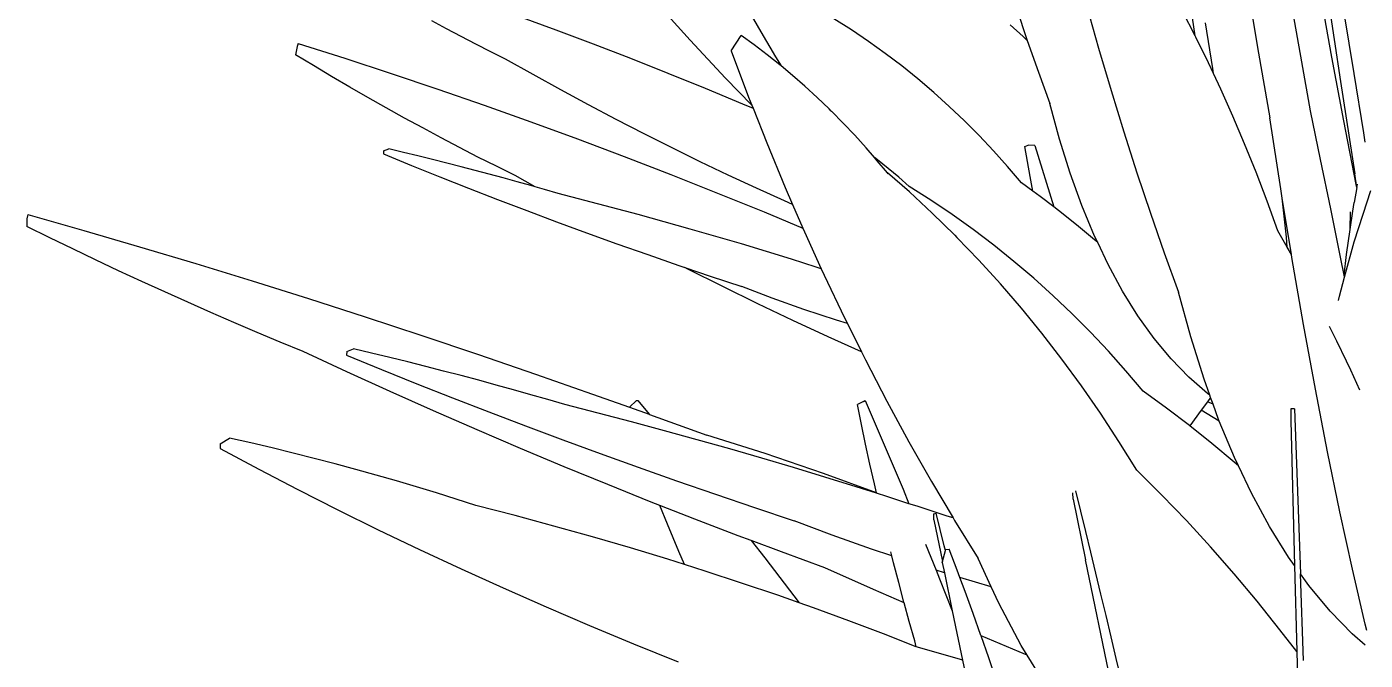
# Model space of a CAD drawing. Header units: metres. Extents: x 244.4 to 340.3, y -4.1 to 64.3.
# Drawn here: x 250.257 to 250.82, y 7.998 to 8.265 of the extents above; entities that cross this region are included whole.
import ezdxf

# ---------------------------------------------------------------- set-up
doc = ezdxf.new("R2010")
doc.units = ezdxf.units.M
doc.layers.add('Edges', color=7, linetype='Continuous')

# ---------------------------------------------------------------- blocks, each defined once
blk = doc.blocks.new('Novo+Sobrado2m fr')
for p, q in [((-4.78236, -0.96558), (-4.78721, -0.93889)), ((-4.78448, -0.93741), (-4.77869, -0.9757)), ((-5.05205, -0.95842), (-5.06668, -0.94229)), ((-5.0285, -0.94415), (-5.02242, -0.95488)), ((-4.91492, -0.94486), (-4.91038, -0.95844)), ((-4.88551, -0.94376), (-4.88043, -0.96174)), ((-5.15449, -0.95362), (-5.16068, -0.95031)), ((-5.12425, -0.94825), (-5.10855, -0.954)), ((-4.98431, -0.95404), (-4.99165, -0.9494)), ((-4.83981, -0.9566), (-4.84503, -0.94652)), ((-4.83981, -0.9566), (-4.84157, -0.94521)), ((-4.81578, -0.94888), (-4.81323, -0.9638)), ((-4.79496, -0.96745), (-4.79858, -0.94707)), ((-4.773, -0.97231), (-4.77718, -0.94682)), ((-5.14829, -0.95688), (-5.15449, -0.95362)), ((-5.10855, -0.954), (-5.09285, -0.95991)), ((-5.02242, -0.95488), (-5.01617, -0.96542)), ((-4.9771, -0.9589), (-4.98431, -0.95404)), ((-4.91209, -0.95676), (-4.91763, -0.95186)), ((-4.83246, -0.97031), (-4.83545, -0.95107)), ((-5.21716, -0.96109), (-5.21788, -0.96448)), ((-5.21675, -0.9598), (-5.21716, -0.96109)), ((-5.21675, -0.9598), (-5.19723, -0.96598)), ((-5.14207, -0.96008), (-5.14829, -0.95688)), ((-5.13583, -0.96322), (-5.14207, -0.96008)), ((-5.09285, -0.95991), (-5.07715, -0.96597)), ((-5.03722, -0.97427), (-5.05205, -0.95842)), ((-5.0348, -0.96291), (-5.03065, -0.95637)), ((-5.02513, -0.96035), (-5.03065, -0.95637)), ((-5.01969, -0.96448), (-5.02513, -0.96035)), ((-4.97004, -0.96395), (-4.9771, -0.9589)), ((-4.91038, -0.95844), (-4.91209, -0.95676)), ((-4.91038, -0.95844), (-4.90571, -0.9718)), ((-4.88043, -0.96174), (-4.8752, -0.97947)), ((-4.83957, -0.95706), (-4.83981, -0.9566)), ((-4.83424, -0.96788), (-4.83957, -0.95706)), ((-5.21033, -0.96908), (-5.21788, -0.96448)), ((-5.19723, -0.96598), (-5.1777, -0.97236)), ((-5.12959, -0.96631), (-5.13583, -0.96322)), ((-5.11803, -0.97286), (-5.12959, -0.96631)), ((-5.07715, -0.96597), (-5.06145, -0.97219)), ((-5.0348, -0.96291), (-5.02747, -0.98235)), ((-5.01433, -0.96875), (-5.01969, -0.96448)), ((-5.01617, -0.96542), (-5.01386, -0.96914)), ((-4.96311, -0.96921), (-4.97004, -0.96395)), ((-4.81323, -0.9638), (-4.8085, -0.99105)), ((-4.79138, -0.98807), (-4.79496, -0.96745)), ((-4.77733, -0.99229), (-4.78236, -0.96558)), ((-5.20275, -0.97361), (-5.21033, -0.96908)), ((-5.1777, -0.97236), (-5.15814, -0.97894)), ((-5.10642, -0.97929), (-5.11803, -0.97286)), ((-5.06145, -0.97219), (-5.04575, -0.97857)), ((-5.01386, -0.96914), (-5.01433, -0.96875)), ((-5.00905, -0.97317), (-5.01386, -0.96914)), ((-4.95632, -0.97467), (-4.96311, -0.96921)), ((-4.90571, -0.9718), (-4.90093, -0.98496)), ((-4.83215, -0.97233), (-4.83424, -0.96788)), ((-4.83215, -0.97233), (-4.83246, -0.97031)), ((-4.82904, -0.97897), (-4.83215, -0.97233)), ((-4.76896, -0.99736), (-4.773, -0.97231)), ((-5.19514, -0.97807), (-5.20275, -0.97361)), ((-5.18751, -0.98247), (-5.19514, -0.97807)), ((-5.04575, -0.97857), (-5.03006, -0.98509)), ((-5.02613, -0.98573), (-5.03722, -0.97427)), ((-5.00385, -0.97773), (-5.00905, -0.97317)), ((-4.99872, -0.98243), (-5.00385, -0.97773)), ((-4.94967, -0.98032), (-4.95632, -0.97467)), ((-4.77869, -0.9757), (-4.77271, -1.01461)), ((-5.17985, -0.98681), (-5.18751, -0.98247)), ((-5.15814, -0.97894), (-5.13856, -0.98572)), ((-5.09478, -0.98558), (-5.10642, -0.97929)), ((-5.02747, -0.98235), (-5.02613, -0.98573)), ((-4.99369, -0.98727), (-4.99872, -0.98243)), ((-4.94317, -0.98618), (-4.94967, -0.98032)), ((-4.8752, -0.97947), (-4.86982, -0.99695)), ((-4.82397, -0.99033), (-4.82904, -0.97897)), ((-5.17216, -0.99108), (-5.17985, -0.98681)), ((-5.13856, -0.98572), (-5.11898, -0.9927)), ((-5.08309, -0.99175), (-5.09478, -0.98558)), ((-5.03006, -0.98509), (-5.02564, -0.98697)), ((-5.02613, -0.98573), (-5.02564, -0.98697)), ((-5.02564, -0.98697), (-5.0199, -1.0015)), ((-4.99277, -0.9882), (-4.99369, -0.98727)), ((-4.99277, -0.9882), (-4.99272, -0.98824)), ((-4.98777, -0.99323), (-4.99272, -0.98824)), ((-4.93681, -0.99223), (-4.94317, -0.98618)), ((-4.89685, -0.99998), (-4.90093, -0.98496)), ((-4.7871, -1.00852), (-4.79138, -0.98807)), ((-5.16446, -0.99528), (-5.17216, -0.99108)), ((-5.15673, -0.99941), (-5.16446, -0.99528)), ((-5.11898, -0.9927), (-5.09938, -0.99988)), ((-5.07137, -0.99778), (-5.08309, -0.99175)), ((-4.98289, -0.99835), (-4.98777, -0.99323)), ((-4.93061, -0.99847), (-4.93681, -0.99223)), ((-4.81904, -1.00196), (-4.82397, -0.99033)), ((-4.80389, -1.0208), (-4.8085, -0.99105)), ((-4.77212, -1.01901), (-4.77733, -0.99229)), ((-5.14898, -1.00348), (-5.15673, -0.99941)), ((-5.09938, -0.99988), (-5.07978, -1.00726)), ((-5.05962, -1.00368), (-5.07137, -0.99778)), ((-4.97811, -1.00362), (-4.98289, -0.99835)), ((-4.92455, -1.00491), (-4.93061, -0.99847)), ((-4.89234, -1.0143), (-4.89685, -0.99998)), ((-4.86982, -0.99695), (-4.86429, -1.01416)), ((-4.76834, -1.00127), (-4.76896, -0.99736)), ((-5.18087, -1.00492), (-5.18096, -1.00618)), ((-5.18096, -1.00618), (-5.16922, -1.01101)), ((-5.18087, -1.00492), (-5.17868, -1.00406)), ((-5.17254, -1.00551), (-5.17868, -1.00406)), ((-5.16643, -1.00699), (-5.17254, -1.00551)), ((-5.14122, -1.00747), (-5.14898, -1.00348)), ((-5.04784, -1.00945), (-5.05962, -1.00368)), ((-5.0199, -1.0015), (-5.01209, -1.02035)), ((-4.97452, -1.00774), (-4.97811, -1.00362)), ((-4.91864, -1.01153), (-4.92455, -1.00491)), ((-4.91136, -1.00312), (-4.91004, -1.00249)), ((-4.90916, -1.01567), (-4.91136, -1.00312)), ((-4.90723, -1.00257), (-4.91004, -1.00249)), ((-4.90723, -1.00257), (-4.89918, -1.02848)), ((-4.81424, -1.01386), (-4.81904, -1.00196)), ((-5.16922, -1.01101), (-5.15732, -1.01581)), ((-5.16036, -1.00848), (-5.16643, -1.00699)), ((-5.15433, -1.01), (-5.16036, -1.00848)), ((-5.14834, -1.01154), (-5.15433, -1.01)), ((-5.14239, -1.01309), (-5.14834, -1.01154)), ((-5.13344, -1.01139), (-5.14122, -1.00747)), ((-5.12564, -1.01525), (-5.13344, -1.01139)), ((-5.07978, -1.00726), (-5.06018, -1.01483)), ((-5.03604, -1.01508), (-5.04784, -1.00945)), ((-4.97333, -1.00866), (-4.97452, -1.00774)), ((-4.97341, -1.00902), (-4.97452, -1.00774)), ((-4.96918, -1.0141), (-4.97341, -1.00902)), ((-4.96883, -1.01228), (-4.97333, -1.00866)), ((-4.96441, -1.016), (-4.96883, -1.01228)), ((-4.91288, -1.01835), (-4.91864, -1.01153)), ((-4.78284, -1.02923), (-4.7871, -1.00852)), ((-5.15732, -1.01581), (-5.14527, -1.02058)), ((-5.13647, -1.01467), (-5.14239, -1.01309)), ((-5.1306, -1.01626), (-5.13647, -1.01467)), ((-5.12477, -1.01788), (-5.1306, -1.01626)), ((-5.11723, -1.02001), (-5.12564, -1.01525)), ((-5.11899, -1.01951), (-5.12477, -1.01788)), ((-5.06018, -1.01483), (-5.04057, -1.0226)), ((-5.02421, -1.02057), (-5.03604, -1.01508)), ((-4.95994, -1.02216), (-4.96918, -1.0141)), ((-4.96879, -1.01456), (-4.96918, -1.0141)), ((-4.96007, -1.01983), (-4.96441, -1.016)), ((-4.90804, -1.02185), (-4.90916, -1.01567)), ((-4.88742, -1.02788), (-4.89234, -1.0143)), ((-4.86429, -1.01416), (-4.85861, -1.03112)), ((-4.80957, -1.02602), (-4.81424, -1.01386)), ((-4.77184, -1.02025), (-4.77271, -1.01461)), ((-5.14527, -1.02058), (-5.13308, -1.02532)), ((-5.11723, -1.02001), (-5.11899, -1.01951)), ((-5.11325, -1.02116), (-5.11723, -1.02001)), ((-5.10755, -1.02283), (-5.11325, -1.02116)), ((-5.09625, -1.02572), (-5.10755, -1.02283)), ((-5.04057, -1.0226), (-5.02098, -1.03055)), ((-5.01237, -1.02592), (-5.02421, -1.02057)), ((-5.01209, -1.02035), (-5.00903, -1.02738)), ((-4.95091, -1.02563), (-4.96007, -1.01983)), ((-4.95032, -1.03106), (-4.95994, -1.02216)), ((-4.90804, -1.02185), (-4.91288, -1.01835)), ((-4.90502, -1.02404), (-4.90804, -1.02185)), ((-4.80322, -1.02483), (-4.80389, -1.0208)), ((-4.77184, -1.02025), (-4.77296, -1.02658)), ((-4.77184, -1.02025), (-4.77212, -1.01901)), ((-4.77184, -1.02025), (-4.77159, -1.01883)), ((-4.76928, -1.03151), (-4.76607, -1.0215)), ((-5.13308, -1.02532), (-5.12073, -1.03002)), ((-5.08505, -1.02866), (-5.09625, -1.02572)), ((-5.07394, -1.03164), (-5.08505, -1.02866)), ((-5.00903, -1.02738), (-5.01237, -1.02592)), ((-5.00903, -1.02738), (-5.00472, -1.03732)), ((-4.94192, -1.03169), (-4.95091, -1.02563)), ((-4.89918, -1.02848), (-4.90502, -1.02404)), ((-4.89728, -1.02992), (-4.89918, -1.02848)), ((-4.88211, -1.04069), (-4.88742, -1.02788)), ((-4.80504, -1.03844), (-4.80957, -1.02602)), ((-4.80147, -1.04114), (-4.80322, -1.02483)), ((-4.79934, -1.0485), (-4.80322, -1.02483)), ((-4.77861, -1.0502), (-4.78284, -1.02923)), ((-4.77351, -1.03028), (-4.77296, -1.02658)), ((-5.33033, -1.03169), (-5.33084, -1.03343)), ((-5.33084, -1.03343), (-5.33079, -1.03672)), ((-5.33033, -1.03169), (-5.3069, -1.03835)), ((-5.12073, -1.03002), (-5.10823, -1.03469)), ((-5.10823, -1.03469), (-5.09559, -1.03932)), ((-5.06293, -1.03467), (-5.07394, -1.03164)), ((-5.05202, -1.03775), (-5.06293, -1.03467)), ((-5.02098, -1.03055), (-5.00472, -1.03732)), ((-4.94089, -1.04031), (-4.95032, -1.03106)), ((-4.93309, -1.038), (-4.94192, -1.03169)), ((-4.88968, -1.03599), (-4.89728, -1.02992)), ((-4.85861, -1.03112), (-4.85279, -1.0478)), ((-4.77466, -1.038), (-4.77351, -1.03028)), ((-4.77466, -1.038), (-4.77462, -1.03048)), ((-4.77301, -1.04317), (-4.76928, -1.03151)), ((-5.32117, -1.04145), (-5.33079, -1.03672)), ((-5.3069, -1.03835), (-5.2834, -1.04521)), ((-5.09559, -1.03932), (-5.08281, -1.04392)), ((-5.04122, -1.04087), (-5.05202, -1.03775)), ((-5.00472, -1.03732), (-5.00403, -1.0389)), ((-5.00403, -1.0389), (-4.99695, -1.05447)), ((-4.94089, -1.04031), (-4.93993, -1.04128)), ((-4.92444, -1.04456), (-4.93309, -1.038)), ((-4.8822, -1.04224), (-4.88968, -1.03599)), ((-4.80115, -1.04532), (-4.80504, -1.03844)), ((-4.77621, -1.04848), (-4.77466, -1.038)), ((-5.31154, -1.04611), (-5.32117, -1.04145)), ((-5.30189, -1.05072), (-5.31154, -1.04611)), ((-5.2834, -1.04521), (-5.25982, -1.05226)), ((-5.08281, -1.04392), (-5.06989, -1.04848)), ((-5.03053, -1.04403), (-5.04122, -1.04087)), ((-5.01996, -1.04723), (-5.03053, -1.04403)), ((-4.9307, -1.05085), (-4.93993, -1.04128)), ((-4.91597, -1.05138), (-4.92444, -1.04456)), ((-4.88078, -1.04347), (-4.8822, -1.04224)), ((-4.88078, -1.04347), (-4.88211, -1.04069)), ((-4.8764, -1.0527), (-4.88078, -1.04347)), ((-4.80115, -1.04532), (-4.80147, -1.04114)), ((-4.79934, -1.0485), (-4.80115, -1.04532)), ((-4.77706, -1.05803), (-4.77301, -1.04317)), ((-5.29222, -1.05526), (-5.30189, -1.05072)), ((-5.06989, -1.04848), (-5.05683, -1.053)), ((-5.00949, -1.05047), (-5.01996, -1.04723)), ((-4.99915, -1.05376), (-5.00949, -1.05047)), ((-4.92167, -1.06076), (-4.9307, -1.05085)), ((-4.90767, -1.05844), (-4.91597, -1.05138)), ((-4.85279, -1.0478), (-4.84682, -1.06422)), ((-4.79914, -1.04976), (-4.79934, -1.0485)), ((-4.79427, -1.07787), (-4.79914, -1.04976)), ((-4.77724, -1.05708), (-4.77861, -1.0502)), ((-4.77724, -1.05708), (-4.77621, -1.04848)), ((-5.28255, -1.05974), (-5.29222, -1.05526)), ((-5.25982, -1.05226), (-5.23617, -1.05952)), ((-5.05683, -1.053), (-5.05428, -1.05386)), ((-5.05297, -1.05454), (-5.05428, -1.05386)), ((-5.05428, -1.05386), (-5.04363, -1.05748)), ((-5.0383, -1.06191), (-5.05297, -1.05454)), ((-4.99695, -1.05447), (-4.99915, -1.05376)), ((-4.99695, -1.05447), (-4.99573, -1.05716)), ((-4.99573, -1.05716), (-4.98718, -1.07511)), ((-4.87032, -1.0639), (-4.8764, -1.0527)), ((-4.77706, -1.05803), (-4.77724, -1.05708)), ((-5.27286, -1.06415), (-5.28255, -1.05974)), ((-5.23617, -1.05952), (-5.21246, -1.06696)), ((-5.04363, -1.05748), (-5.0303, -1.06193)), ((-5.02359, -1.06911), (-5.0383, -1.06191)), ((-5.01756, -1.06677), (-5.0303, -1.06193)), ((-4.91285, -1.071), (-4.92167, -1.06076)), ((-4.89955, -1.06575), (-4.90767, -1.05844)), ((-4.7792, -1.0659), (-4.77706, -1.05803)), ((-5.26317, -1.0685), (-5.27286, -1.06415)), ((-5.25347, -1.07279), (-5.26317, -1.0685)), ((-5.21246, -1.06696), (-5.18869, -1.07461)), ((-5.00431, -1.07149), (-5.01756, -1.06677)), ((-4.89162, -1.0733), (-4.89955, -1.06575)), ((-4.86387, -1.07425), (-4.87032, -1.0639)), ((-4.84172, -1.08298), (-4.84682, -1.06422)), ((-4.77964, -1.06782), (-4.7792, -1.0659)), ((-5.24376, -1.07701), (-5.25347, -1.07279)), ((-5.00885, -1.07613), (-5.02359, -1.06911)), ((-4.99059, -1.07607), (-5.00431, -1.07149)), ((-4.90423, -1.08156), (-4.91285, -1.071)), ((-4.88387, -1.08109), (-4.89162, -1.0733)), ((-4.85707, -1.08374), (-4.86387, -1.07425)), ((-5.23405, -1.08116), (-5.24376, -1.07701)), ((-5.18869, -1.07461), (-5.16486, -1.08244)), ((-4.99409, -1.08299), (-5.00885, -1.07613)), ((-4.98599, -1.07751), (-4.99059, -1.07607)), ((-4.98718, -1.07511), (-4.98599, -1.07751)), ((-4.98599, -1.07751), (-4.98012, -1.08929)), ((-4.78928, -1.10507), (-4.79427, -1.07787)), ((-4.78034, -1.08483), (-4.7834, -1.07871)), ((-5.22434, -1.08524), (-5.23405, -1.08116)), ((-5.21463, -1.08925), (-5.22434, -1.08524)), ((-5.16486, -1.08244), (-5.14098, -1.09046)), ((-4.98012, -1.08929), (-4.99409, -1.08299)), ((-4.89582, -1.09244), (-4.90423, -1.08156)), ((-4.8763, -1.08913), (-4.88387, -1.08109)), ((-4.84993, -1.09235), (-4.85707, -1.08374)), ((-4.8361, -1.10086), (-4.84172, -1.08298)), ((-4.77627, -1.09331), (-4.78034, -1.08483)), ((-5.1964, -1.0977), (-5.21463, -1.08925)), ((-5.1963, -1.08915), (-5.19641, -1.09072)), ((-5.19641, -1.09072), (-5.18175, -1.09675)), ((-5.1963, -1.08915), (-5.19356, -1.08807)), ((-5.1859, -1.08989), (-5.19356, -1.08807)), ((-5.17828, -1.09173), (-5.1859, -1.08989)), ((-5.14098, -1.09046), (-5.11706, -1.09868)), ((-4.98012, -1.08929), (-4.9784, -1.09275)), ((-4.86893, -1.0974), (-4.8763, -1.08913)), ((-5.18175, -1.09675), (-5.16691, -1.10275)), ((-5.1707, -1.0936), (-5.17828, -1.09173)), ((-5.16317, -1.09549), (-5.1707, -1.0936)), ((-5.15569, -1.09741), (-5.16317, -1.09549)), ((-4.9784, -1.09275), (-4.96938, -1.11009)), ((-4.88762, -1.10364), (-4.89582, -1.09244)), ((-4.84246, -1.10006), (-4.84993, -1.09235)), ((-4.77446, -1.09707), (-4.77627, -1.09331)), ((-5.17815, -1.106), (-5.1964, -1.0977)), ((-5.14826, -1.09935), (-5.15569, -1.09741)), ((-5.14088, -1.10132), (-5.14826, -1.09935)), ((-5.13355, -1.10331), (-5.14088, -1.10132)), ((-5.11706, -1.09868), (-5.09309, -1.10708)), ((-4.86174, -1.10591), (-4.86893, -1.0974)), ((-4.83469, -1.10685), (-4.84246, -1.10006)), ((-4.83365, -1.10761), (-4.8361, -1.10086)), ((-4.77057, -1.10551), (-4.77446, -1.09707)), ((-5.15988, -1.11415), (-5.17815, -1.106)), ((-5.16691, -1.10275), (-5.15186, -1.1087)), ((-5.12627, -1.10532), (-5.13355, -1.10331)), ((-5.11905, -1.10736), (-5.12627, -1.10532)), ((-5.11188, -1.10942), (-5.11905, -1.10736)), ((-5.09309, -1.10708), (-5.07751, -1.11265)), ((-4.87964, -1.11516), (-4.88762, -1.10364)), ((-4.85192, -1.11302), (-4.86174, -1.10591)), ((-4.83365, -1.10761), (-4.83469, -1.10685)), ((-4.83333, -1.10849), (-4.83365, -1.10761)), ((-4.78419, -1.13132), (-4.78928, -1.10507)), ((-5.15186, -1.1087), (-5.13664, -1.11461)), ((-5.10477, -1.1115), (-5.11188, -1.10942)), ((-5.09066, -1.11511), (-5.10477, -1.1115)), ((-5.07463, -1.1098), (-5.07751, -1.11265)), ((-5.07751, -1.11265), (-5.06931, -1.11558)), ((-5.07463, -1.1098), (-5.07408, -1.10984)), ((-5.07408, -1.10984), (-5.06931, -1.11558)), ((-4.97918, -1.11016), (-4.98176, -1.11145)), ((-4.98006, -1.11983), (-4.98176, -1.11145)), ((-4.97918, -1.11016), (-4.97846, -1.10983)), ((-4.97846, -1.10983), (-4.97048, -1.12838)), ((-4.96938, -1.11009), (-4.96013, -1.12711)), ((-4.84227, -1.12036), (-4.85192, -1.11302)), ((-4.83468, -1.11034), (-4.8373, -1.11393)), ((-4.83333, -1.10849), (-4.83468, -1.11034)), ((-4.8323, -1.11134), (-4.83468, -1.11034)), ((-4.8323, -1.11134), (-4.83333, -1.10849)), ((-4.82996, -1.11781), (-4.8323, -1.11134)), ((-4.79958, -1.11335), (-4.79963, -1.11828)), ((-4.79805, -1.11331), (-4.79958, -1.11335)), ((-4.79805, -1.11331), (-4.79557, -1.18265)), ((-5.14159, -1.12213), (-5.15988, -1.11415)), ((-5.13664, -1.11461), (-5.12122, -1.12048)), ((-5.07667, -1.11878), (-5.09066, -1.11511)), ((-5.0628, -1.12251), (-5.07667, -1.11878)), ((-5.06931, -1.11558), (-5.06908, -1.11566)), ((-5.06908, -1.11566), (-5.04504, -1.12443)), ((-4.87187, -1.127), (-4.87964, -1.11516)), ((-4.8373, -1.11393), (-4.8421, -1.1205)), ((-4.82968, -1.11849), (-4.8373, -1.11393)), ((-4.82968, -1.11849), (-4.82996, -1.11781)), ((-4.82332, -1.1338), (-4.82968, -1.11849)), ((-4.79963, -1.11828), (-4.79809, -1.17914)), ((-5.1233, -1.12996), (-5.14159, -1.12213)), ((-5.12122, -1.12048), (-5.10562, -1.12631)), ((-5.04906, -1.12629), (-5.0628, -1.12251)), ((-5.0206, -1.13213), (-5.04504, -1.12443)), ((-4.9783, -1.12819), (-4.98006, -1.11983)), ((-4.8421, -1.1205), (-4.84227, -1.12036)), ((-4.83277, -1.12793), (-4.8421, -1.1205)), ((-5.24963, -1.12808), (-5.24571, -1.1256)), ((-5.24963, -1.12808), (-5.2496, -1.12995)), ((-5.2496, -1.12995), (-5.23337, -1.13865)), ((-5.23669, -1.12765), (-5.24571, -1.1256)), ((-5.22773, -1.12976), (-5.23669, -1.12765)), ((-5.21884, -1.13192), (-5.22773, -1.12976)), ((-5.105, -1.13762), (-5.1233, -1.12996)), ((-5.10562, -1.12631), (-5.08984, -1.1321)), ((-5.03545, -1.13013), (-5.04906, -1.12629)), ((-5.02196, -1.13402), (-5.03545, -1.13013)), ((-4.97649, -1.13654), (-4.9783, -1.12819)), ((-4.97048, -1.12838), (-4.96261, -1.14705)), ((-4.96013, -1.12711), (-4.95063, -1.14381)), ((-4.86432, -1.13914), (-4.87187, -1.127)), ((-4.82344, -1.13573), (-4.83277, -1.12793)), ((-5.21002, -1.13415), (-5.21884, -1.13192)), ((-5.20127, -1.13642), (-5.21002, -1.13415)), ((-5.08984, -1.1321), (-5.07388, -1.13783)), ((-5.00862, -1.13797), (-5.02196, -1.13402)), ((-4.99596, -1.1405), (-5.0206, -1.13213)), ((-4.82167, -1.13728), (-4.82344, -1.13573)), ((-4.82167, -1.13728), (-4.82332, -1.1338)), ((-4.779, -1.15656), (-4.78419, -1.13132)), ((-5.23337, -1.13865), (-5.21688, -1.14725)), ((-5.19259, -1.13875), (-5.20127, -1.13642)), ((-5.18399, -1.14114), (-5.19259, -1.13875)), ((-5.17546, -1.14358), (-5.18399, -1.14114)), ((-5.08671, -1.14513), (-5.105, -1.13762)), ((-5.07388, -1.13783), (-5.05775, -1.14353)), ((-4.99541, -1.14197), (-5.00862, -1.13797)), ((-4.97376, -1.14859), (-4.99596, -1.1405)), ((-4.97462, -1.14487), (-4.97649, -1.13654)), ((-4.8548, -1.14857), (-4.86432, -1.13914)), ((-4.8162, -1.1488), (-4.82167, -1.13728)), ((-5.21688, -1.14725), (-5.20013, -1.15574)), ((-5.16701, -1.14607), (-5.17546, -1.14358)), ((-5.15863, -1.14862), (-5.16701, -1.14607)), ((-5.06842, -1.15246), (-5.08671, -1.14513)), ((-5.05775, -1.14353), (-5.04145, -1.14917)), ((-4.98235, -1.14602), (-4.99541, -1.14197)), ((-4.97372, -1.14876), (-4.98235, -1.14602)), ((-4.97376, -1.14859), (-4.97462, -1.14487)), ((-4.96261, -1.14705), (-4.96009, -1.15316)), ((-4.95063, -1.14381), (-4.94153, -1.15915)), ((-5.15034, -1.15121), (-5.15863, -1.14862)), ((-5.14213, -1.15386), (-5.15034, -1.15121)), ((-5.06473, -1.15391), (-5.06842, -1.15246)), ((-5.04145, -1.14917), (-5.02497, -1.15477)), ((-4.97372, -1.14876), (-4.97376, -1.14859)), ((-4.96944, -1.15012), (-4.97372, -1.14876)), ((-4.96009, -1.15316), (-4.96944, -1.15012)), ((-4.89117, -1.15122), (-4.89122, -1.14863)), ((-4.89117, -1.15122), (-4.88593, -1.17672)), ((-4.88791, -1.15626), (-4.89002, -1.14772)), ((-4.8548, -1.14857), (-4.85383, -1.14954)), ((-4.84353, -1.16025), (-4.85383, -1.14954)), ((-4.8086, -1.16277), (-4.8162, -1.1488)), ((-5.20013, -1.15574), (-5.18312, -1.16412)), ((-5.12563, -1.15814), (-5.14213, -1.15386)), ((-5.1093, -1.16255), (-5.12563, -1.15814)), ((-5.06158, -1.16173), (-5.06473, -1.15391)), ((-5.05015, -1.15963), (-5.06473, -1.15391)), ((-5.02497, -1.15477), (-5.00833, -1.16031)), ((-4.95667, -1.15427), (-4.96009, -1.15316)), ((-4.94406, -1.15847), (-4.95667, -1.15427)), ((-4.94965, -1.15744), (-4.94869, -1.15713)), ((-4.94961, -1.15994), (-4.94965, -1.15744)), ((-4.947, -1.16397), (-4.94869, -1.15713)), ((-4.94153, -1.15915), (-4.94406, -1.15847)), ((-4.88579, -1.16488), (-4.88791, -1.15626)), ((-4.77373, -1.18073), (-4.779, -1.15656)), ((-5.18312, -1.16412), (-5.16585, -1.17239)), ((-5.09315, -1.16709), (-5.1093, -1.16255)), ((-5.05679, -1.17327), (-5.06158, -1.16173)), ((-5.03189, -1.16663), (-5.05015, -1.15963)), ((-4.99242, -1.16636), (-5.00833, -1.16031)), ((-4.94961, -1.15994), (-4.94601, -1.17747)), ((-4.9453, -1.17088), (-4.947, -1.16397)), ((-4.94153, -1.15915), (-4.94091, -1.16019)), ((-4.94091, -1.16019), (-4.93096, -1.17625)), ((-4.83341, -1.17127), (-4.84353, -1.16025)), ((-4.80055, -1.1757), (-4.8086, -1.16277)), ((-5.07718, -1.17176), (-5.09315, -1.16709)), ((-5.02639, -1.16869), (-5.03189, -1.16663)), ((-5.02639, -1.16869), (-5.02071, -1.17591)), ((-5.01366, -1.17345), (-5.02639, -1.16869)), ((-4.97588, -1.17225), (-4.99242, -1.16636)), ((-4.88366, -1.17358), (-4.88579, -1.16488)), ((-5.16585, -1.17239), (-5.14834, -1.18055)), ((-5.0614, -1.17655), (-5.07718, -1.17176)), ((-5.05445, -1.17874), (-5.05679, -1.17327)), ((-4.99545, -1.1801), (-5.01366, -1.17345)), ((-4.96731, -1.17511), (-4.97588, -1.17225)), ((-4.96731, -1.17511), (-4.96775, -1.17339)), ((-4.96657, -1.17804), (-4.96731, -1.17511)), ((-4.95309, -1.17023), (-4.94869, -1.18113)), ((-4.94601, -1.17747), (-4.9448, -1.1729)), ((-4.9448, -1.1729), (-4.9453, -1.17088)), ((-4.9448, -1.1729), (-4.94469, -1.17246)), ((-4.94469, -1.17246), (-4.94326, -1.17226)), ((-4.93987, -1.18113), (-4.94326, -1.17226)), ((-4.88154, -1.18236), (-4.88366, -1.17358)), ((-4.82348, -1.18258), (-4.83341, -1.17127)), ((-5.14834, -1.18055), (-5.13058, -1.18859)), ((-5.05445, -1.17874), (-5.0614, -1.17655)), ((-5.0458, -1.18147), (-5.05445, -1.17874)), ((-5.02071, -1.17591), (-5.00623, -1.19484)), ((-4.97504, -1.18917), (-4.99545, -1.1801)), ((-4.96442, -1.18628), (-4.96657, -1.17804)), ((-4.94522, -1.18221), (-4.94869, -1.18113)), ((-4.94869, -1.18113), (-4.94722, -1.18476)), ((-4.94612, -1.17787), (-4.94601, -1.17747)), ((-4.94612, -1.17787), (-4.94522, -1.18221)), ((-4.93872, -1.1842), (-4.93987, -1.18113)), ((-4.92555, -1.18807), (-4.93096, -1.17625)), ((-4.87541, -1.22746), (-4.88593, -1.17672)), ((-4.79809, -1.17914), (-4.80055, -1.1757)), ((-4.79809, -1.17914), (-4.79712, -1.21534)), ((-4.76839, -1.20378), (-4.77373, -1.18073)), ((-5.03041, -1.18651), (-5.0458, -1.18147)), ((-5.01521, -1.19167), (-5.03041, -1.18651)), ((-4.96221, -1.19449), (-4.96442, -1.18628)), ((-4.94722, -1.18476), (-4.94189, -1.19825)), ((-4.94522, -1.18221), (-4.94189, -1.19825)), ((-4.92555, -1.18807), (-4.93872, -1.1842)), ((-4.9365, -1.19013), (-4.93872, -1.1842)), ((-4.87941, -1.19122), (-4.88154, -1.18236)), ((-4.81374, -1.1942), (-4.82348, -1.18258)), ((-4.79206, -1.18755), (-4.79557, -1.18265)), ((-4.79432, -1.21903), (-4.79557, -1.18265)), ((-5.13058, -1.18859), (-5.11258, -1.19652)), ((-5.00623, -1.19484), (-5.01521, -1.19167)), ((-4.96213, -1.1948), (-4.97504, -1.18917)), ((-4.93316, -1.19926), (-4.9365, -1.19013)), ((-4.92237, -1.19503), (-4.92555, -1.18807)), ((-4.87727, -1.20015), (-4.87941, -1.19122)), ((-4.78315, -1.1983), (-4.79206, -1.18755)), ((-5.11258, -1.19652), (-5.09433, -1.20433)), ((-5.00021, -1.19696), (-5.00623, -1.19484)), ((-4.98542, -1.20236), (-5.00021, -1.19696)), ((-4.96213, -1.1948), (-4.96221, -1.19449)), ((-4.95995, -1.20268), (-4.96213, -1.1948)), ((-4.91295, -1.21273), (-4.92237, -1.19503)), ((-4.80419, -1.20612), (-4.81374, -1.1942)), ((-4.97085, -1.20788), (-4.98542, -1.20236)), ((-4.95764, -1.21084), (-4.95995, -1.20268)), ((-4.94189, -1.19825), (-4.93995, -1.20758)), ((-4.92984, -1.20851), (-4.93316, -1.19926)), ((-4.87513, -1.20916), (-4.87727, -1.20015)), ((-4.78297, -1.19848), (-4.78315, -1.1983)), ((-4.77383, -1.20792), (-4.78297, -1.19848)), ((-5.09433, -1.20433), (-5.07585, -1.21202)), ((-4.95707, -1.21329), (-4.97085, -1.20788)), ((-4.93995, -1.20758), (-4.93756, -1.21889)), ((-4.92977, -1.20871), (-4.92984, -1.20851)), ((-4.91373, -1.21548), (-4.92977, -1.20871)), ((-4.92655, -1.2179), (-4.92977, -1.20871)), ((-4.87299, -1.21824), (-4.87513, -1.20916)), ((-4.79712, -1.21534), (-4.80419, -1.20612)), ((-4.76839, -1.21268), (-4.77383, -1.20792)), ((-4.76773, -1.20646), (-4.76839, -1.20378)), ((-5.07585, -1.21202), (-5.05713, -1.2196)), ((-4.95707, -1.21329), (-4.95764, -1.21084)), ((-4.95648, -1.21352), (-4.95707, -1.21329)), ((-4.93848, -1.21862), (-4.95648, -1.21352)), ((-4.9104, -1.21686), (-4.91295, -1.21273)), ((-4.93756, -1.21889), (-4.93848, -1.21862)), ((-4.93756, -1.21889), (-4.93369, -1.2371)), ((-4.92494, -1.22258), (-4.92655, -1.2179)), ((-4.9104, -1.21686), (-4.91373, -1.21548)), ((-4.90276, -1.22924), (-4.9104, -1.21686)), ((-4.87085, -1.22739), (-4.87299, -1.21824)), ((-4.79712, -1.21534), (-4.79602, -1.25491))]:
    blk.add_line(p, q)

msp = doc.modelspace()

# ---------------------------------------------------------------- block references
at = {"layer": 'Edges'}
msp.add_blockref('Novo+Sobrado2m fr', (255.5882, 9.21727), dxfattribs=at)

doc.saveas('drawing.dxf')
